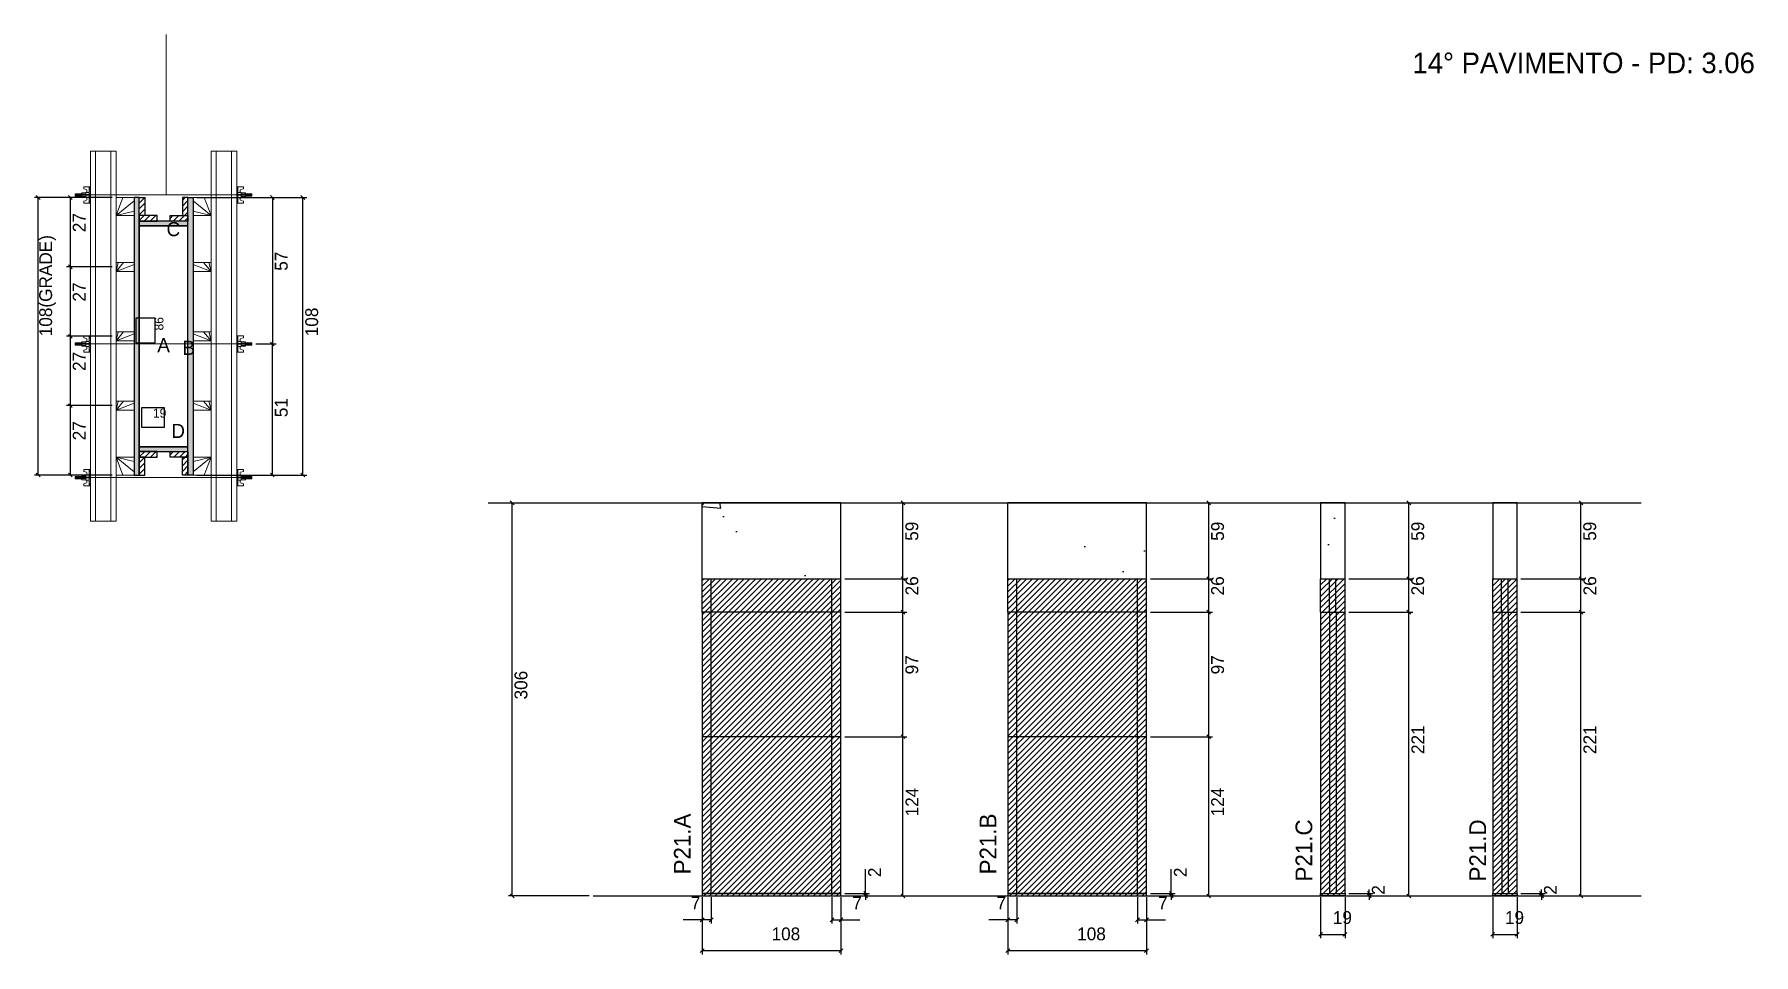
# Model space of a CAD drawing. Header units: metres. Extents: x 5793 to 7132, y 6242 to 6958.
import ezdxf

# ---------------------------------------------------------------- set-up
doc = ezdxf.new("R2010")
doc.units = ezdxf.units.M
for name, color, linetype in [('CHAPA', 7, 'Continuous'), ('COTA', 7, 'Continuous'), ('Hachura', 7, 'Continuous'), ('Madeira', 7, 'Continuous'), ('NIVEL 2° PAV.', 7, 'Continuous'), ('NOMENCLATURA', 7, 'Continuous'), ('Nível', 7, 'Continuous'), ('Painéis', 7, 'Continuous'), ('Perfil Metálico', 7, 'Continuous'), ('SARR_2.2x7', 7, 'Continuous'), ('SARRAFO', 7, 'Continuous'), ('Texto Seção', 7, 'Continuous'), ('TEXTO_GERAL', 7, 'Continuous')]:
    doc.layers.add(name, color=color, linetype=linetype)

msp = doc.modelspace()

# ---------------------------------------------------------------- hatches: boundary and pattern name
at = {"layer": 'COTA'}
h = msp.add_hatch(dxfattribs=at)
h.set_pattern_fill('AR-CONC')
h.paths.add_polyline_path([(6313.3, 6593.6), (6313.3, 6534.6), (6421.3, 6534.6), (6421.3, 6593.6), (6313.3, 6593.6)])
h = msp.add_hatch(dxfattribs=at)
h.set_pattern_fill('AR-CONC')
h.paths.add_polyline_path([(6551.2, 6593.6), (6551.2, 6534.6), (6659.2, 6534.6), (6659.2, 6593.6), (6551.2, 6593.6)])
h = msp.add_hatch(dxfattribs=at)
h.set_pattern_fill('AR-CONC')
h.paths.add_polyline_path([(6813.7, 6534.6), (6813.7, 6593.6), (6794.7, 6593.6), (6794.7, 6534.6), (6813.7, 6534.6), (6813.7, 6534.6)])
h = msp.add_hatch(dxfattribs=at)
h.set_pattern_fill('AR-CONC')
h.paths.add_polyline_path([(6947.7, 6534.6), (6947.7, 6593.6), (6928.7, 6593.6), (6928.7, 6534.6), (6947.7, 6534.6), (6947.7, 6534.6)])
at = {"layer": 'Hachura'}
h = msp.add_hatch(color=7, dxfattribs=at)
h.dxf.hatch_style = 1
h.paths.add_polyline_path([(5875, 6831.3), (5871, 6831.3), (5871, 6615.3), (5875, 6615.3), (5875, 6831.3)])
h = msp.add_hatch(color=7, dxfattribs=at)
h.dxf.hatch_style = 1
h.paths.add_polyline_path([(5875, 6831.3), (5871, 6831.3), (5871, 6615.3), (5875, 6615.3), (5875, 6831.3)])
h = msp.add_hatch(dxfattribs=at)
h.set_pattern_fill('ANSI31')
h.paths.add_polyline_path([(5875, 6817.3), (5879.4, 6817.3), (5879.4, 6831.3), (5875, 6831.3), (5875, 6817.3)])
h = msp.add_hatch(dxfattribs=at)
h.set_pattern_fill('ANSI31')
h.paths.add_polyline_path([(5913, 6817.3), (5908.6, 6817.3), (5908.6, 6831.3), (5913, 6831.3), (5913, 6817.3)])
h = msp.add_hatch(color=7, dxfattribs=at)
h.dxf.hatch_style = 1
h.paths.add_polyline_path([(5913, 6831.3), (5917, 6831.3), (5917, 6615.3), (5913, 6615.3), (5913, 6831.3)])
h = msp.add_hatch(color=7, dxfattribs=at)
h.dxf.hatch_style = 1
h.paths.add_polyline_path([(5913, 6831.3), (5917, 6831.3), (5917, 6615.3), (5913, 6615.3), (5913, 6831.3)])
h = msp.add_hatch(dxfattribs=at)
h.set_pattern_fill('ANSI31')
h.paths.add_polyline_path([(5875, 6812.9), (5875, 6817.3), (5889, 6817.3), (5889, 6812.9), (5875, 6812.9)])
h = msp.add_hatch(color=7, dxfattribs=at)
h.dxf.hatch_style = 1
h.paths.add_polyline_path([(5913, 6809.3), (5913, 6812.9), (5875, 6812.9), (5875, 6809.3), (5913, 6809.3)])
h = msp.add_hatch(color=7, dxfattribs=at)
h.dxf.hatch_style = 1
h.paths.add_polyline_path([(5913, 6809.3), (5913, 6812.9), (5875, 6812.9), (5875, 6809.3), (5913, 6809.3)])
h = msp.add_hatch(dxfattribs=at)
h.set_pattern_fill('ANSI31')
h.paths.add_polyline_path([(5913, 6812.9), (5913, 6817.3), (5899, 6817.3), (5899, 6812.9), (5913, 6812.9)])
h = msp.add_hatch(color=7, dxfattribs=at)
h.dxf.hatch_style = 1
h.paths.add_polyline_path([(5913, 6633.7), (5913, 6637.3), (5875, 6637.3), (5875, 6633.7), (5913, 6633.7)])
h = msp.add_hatch(color=7, dxfattribs=at)
h.dxf.hatch_style = 1
h.paths.add_polyline_path([(5913, 6633.7), (5913, 6637.3), (5875, 6637.3), (5875, 6633.7), (5913, 6633.7)])
h = msp.add_hatch(dxfattribs=at)
h.set_pattern_fill('ANSI31')
h.paths.add_polyline_path([(5875, 6629.3), (5875, 6633.7), (5889, 6633.7), (5889, 6629.3), (5875, 6629.3)])
h = msp.add_hatch(dxfattribs=at)
h.set_pattern_fill('ANSI31')
h.paths.add_polyline_path([(5875, 6629.3), (5879.4, 6629.3), (5879.4, 6615.3), (5875, 6615.3), (5875, 6629.3)])
h = msp.add_hatch(dxfattribs=at)
h.set_pattern_fill('ANSI31')
h.paths.add_polyline_path([(5913, 6629.3), (5913, 6633.7), (5899, 6633.7), (5899, 6629.3), (5913, 6629.3)])
h = msp.add_hatch(dxfattribs=at)
h.set_pattern_fill('ANSI31')
h.paths.add_polyline_path([(5913, 6629.3), (5908.6, 6629.3), (5908.6, 6615.3), (5913, 6615.3), (5913, 6629.3)])
h = msp.add_hatch(dxfattribs=at)
h.set_pattern_fill('ANSI31')
h.paths.add_polyline_path([(6421.3, 6534.6), (6313.3, 6534.6), (6313.3, 6287.6), (6421.3, 6287.6), (6421.3, 6534.6)])
h = msp.add_hatch(dxfattribs=at)
h.set_pattern_fill('ANSI31')
h.paths.add_polyline_path([(6659.2, 6534.6), (6551.2, 6534.6), (6551.2, 6287.6), (6659.2, 6287.6), (6659.2, 6534.6)])
h = msp.add_hatch(dxfattribs=at)
h.set_pattern_fill('ANSI31')
h.paths.add_polyline_path([(6813.7, 6534.6), (6794.7, 6534.6), (6794.7, 6287.6), (6813.7, 6287.6), (6813.7, 6534.6)])
h = msp.add_hatch(dxfattribs=at)
h.set_pattern_fill('ANSI31')
h.paths.add_polyline_path([(6947.7, 6534.6), (6928.7, 6534.6), (6928.7, 6287.6), (6947.7, 6287.6), (6947.7, 6534.6)])

# ---------------------------------------------------------------- linework, layer by layer
at = {"layer": 'CHAPA', "color": 1, "lineweight": 25}
for points in [[(5875, 6831.3), (5871, 6831.3), (5871, 6615.3), (5875, 6615.3)], [(5875, 6831.3), (5871, 6831.3), (5871, 6615.3), (5875, 6615.3)], [(5913, 6831.3), (5917, 6831.3), (5917, 6615.3), (5913, 6615.3)], [(5913, 6831.3), (5917, 6831.3), (5917, 6615.3), (5913, 6615.3)], [(5913, 6809.3), (5913, 6812.9), (5875, 6812.9), (5875, 6809.3)], [(5913, 6809.3), (5913, 6812.9), (5875, 6812.9), (5875, 6809.3)], [(5913, 6633.7), (5913, 6637.3), (5875, 6637.3), (5875, 6633.7)], [(5913, 6633.7), (5913, 6637.3), (5875, 6637.3), (5875, 6633.7)]]:
    msp.add_lwpolyline(points, close=True, dxfattribs=at)
at = {"layer": 'COTA', "color": 241, "lineweight": 25}
for p, q in [((5854, 6831.3), (5793.4, 6831.3)), ((5796.4, 6615.3), (5796.4, 6831.3)), ((5854, 6831.3), (5818.4, 6831.3)), ((5821.4, 6831.3), (5821.4, 6777.3)), ((5920, 6831.3), (6005.4, 6831.3)), ((5954, 6831.3), (5981.7, 6831.3)), ((5978.7, 6831.3), (5978.7, 6717.3)), ((6002.4, 6615.3), (6002.4, 6831.3)), ((5854, 6777.3), (5818.4, 6777.3)), ((5854, 6777.3), (5818.4, 6777.3)), ((5821.4, 6777.3), (5821.4, 6723.3)), ((5854, 6723.3), (5818.4, 6723.3)), ((5854, 6723.3), (5818.4, 6723.3)), ((5821.4, 6723.3), (5821.4, 6669.3)), ((5965.8, 6717.3), (5981.7, 6717.3)), ((5965.8, 6717.3), (5981.7, 6717.3)), ((5978.7, 6615.3), (5978.7, 6717.3)), ((5854, 6669.3), (5818.4, 6669.3)), ((5854, 6669.3), (5818.4, 6669.3)), ((5821.4, 6669.3), (5821.4, 6615.3)), ((5854, 6615.3), (5793.4, 6615.3)), ((5854, 6615.3), (5818.4, 6615.3)), ((5920, 6615.3), (6005.4, 6615.3)), ((5954, 6615.3), (5981.7, 6615.3)), ((6313.3, 6534.6), (6313.3, 6593.6)), ((6421.3, 6593.6), (6313.3, 6593.6)), ((6421.3, 6534.6), (6421.3, 6593.6)), ((6659.2, 6593.6), (6551.2, 6593.6)), ((6551.2, 6534.6), (6551.2, 6593.6)), ((6659.2, 6534.6), (6659.2, 6593.6))]:
    msp.add_line(p, q, dxfattribs=at)
at = {"layer": 'COTA', "color": 0, "lineweight": 25}
for p, q in [((5797.9, 6829.8), (5794.9, 6832.8)), ((5822.9, 6829.8), (5819.9, 6832.8)), ((5980.2, 6829.8), (5977.2, 6832.8)), ((6003.9, 6829.8), (6000.9, 6832.8)), ((5819.9, 6778.8), (5822.9, 6775.8)), ((5822.9, 6775.8), (5819.9, 6778.8)), ((5819.9, 6724.8), (5822.9, 6721.8)), ((5822.9, 6721.8), (5819.9, 6724.8)), ((5980.2, 6715.8), (5977.2, 6718.8)), ((5977.2, 6718.8), (5980.2, 6715.8)), ((5819.9, 6670.8), (5822.9, 6667.8)), ((5822.9, 6667.8), (5819.9, 6670.8)), ((5794.9, 6616.8), (5797.9, 6613.8)), ((5819.9, 6616.8), (5822.9, 6613.8)), ((5977.2, 6616.8), (5980.2, 6613.8)), ((6000.9, 6616.8), (6003.9, 6613.8)), ((6471.1, 6592.1), (6468.1, 6595.1)), ((6709.1, 6592.1), (6706.1, 6595.1)), ((6864.9, 6592.1), (6861.9, 6595.1)), ((6998.9, 6592.1), (6995.9, 6595.1)), ((6468.1, 6536.1), (6471.1, 6533.1)), ((6706.1, 6536.1), (6709.1, 6533.1)), ((6861.9, 6536.1), (6864.9, 6533.1)), ((6995.9, 6536.1), (6998.9, 6533.1)), ((6471.1, 6507.1), (6468.1, 6510.1)), ((6709.1, 6507.1), (6706.1, 6510.1)), ((6864.9, 6507.1), (6861.9, 6510.1)), ((6998.9, 6507.1), (6995.9, 6510.1)), ((6471.1, 6410.1), (6468.1, 6413.1)), ((6468.1, 6413.1), (6471.1, 6410.1)), ((6709.1, 6410.1), (6706.1, 6413.1)), ((6706.1, 6413.1), (6709.1, 6410.1)), ((6439, 6291.1), (6442, 6288.1)), ((6677, 6291.1), (6680, 6288.1)), ((6831.1, 6291.1), (6834.1, 6288.1)), ((6965.1, 6291.1), (6968.1, 6288.1)), ((6442, 6286.1), (6439, 6289.1)), ((6468.1, 6289.1), (6471.1, 6286.1)), ((6680, 6286.1), (6677, 6289.1)), ((6706.1, 6289.1), (6709.1, 6286.1)), ((6834.1, 6286.1), (6831.1, 6289.1)), ((6861.9, 6289.1), (6864.9, 6286.1)), ((6968.1, 6286.1), (6965.1, 6289.1)), ((6995.9, 6289.1), (6998.9, 6286.1)), ((6314.8, 6270.6), (6311.8, 6267.6)), ((6318.8, 6267.6), (6321.8, 6270.6)), ((6415.8, 6270.6), (6412.8, 6267.6)), ((6419.8, 6267.6), (6422.8, 6270.6)), ((6552.7, 6270.6), (6549.7, 6267.6)), ((6556.7, 6267.6), (6559.7, 6270.6)), ((6653.7, 6270.6), (6650.7, 6267.6)), ((6657.7, 6267.6), (6660.7, 6270.6)), ((6796.2, 6259.2), (6793.2, 6256.2)), ((6812.2, 6256.2), (6815.2, 6259.2)), ((6930.2, 6259.2), (6927.2, 6256.2)), ((6946.2, 6256.2), (6949.2, 6259.2)), ((6314.8, 6246.5), (6311.8, 6243.5)), ((6419.8, 6243.5), (6422.8, 6246.5)), ((6552.7, 6246.5), (6549.7, 6243.5)), ((6657.7, 6243.5), (6660.7, 6246.5))]:
    msp.add_line(p, q, dxfattribs=at)
at = {"layer": 'COTA', "color": 180, "lineweight": 25}
for p, q in [((5887.4, 6737.5), (5872.4, 6737.5)), ((5872.4, 6737.5), (5872.4, 6718.2)), ((5887.4, 6718.2), (5887.4, 6737.5)), ((5872.4, 6718.2), (5887.4, 6718.2)), ((5894.7, 6667.5), (5876.7, 6667.5)), ((5876.7, 6667.5), (5876.7, 6652.5)), ((5894.7, 6652.5), (5894.7, 6667.5)), ((5876.7, 6652.5), (5894.7, 6652.5))]:
    msp.add_line(p, q, dxfattribs=at)
at = {"layer": 'COTA', "color": 4, "lineweight": 25}
for p, q in [((6424.3, 6593.6), (6472.6, 6593.6)), ((6469.6, 6534.6), (6469.6, 6593.6)), ((6662.2, 6593.6), (6710.6, 6593.6)), ((6707.6, 6534.6), (6707.6, 6593.6)), ((6816.7, 6593.6), (6866.4, 6593.6)), ((6863.4, 6534.6), (6863.4, 6593.6)), ((6950.7, 6593.6), (7000.4, 6593.6)), ((6997.4, 6534.6), (6997.4, 6593.6)), ((6424.3, 6534.6), (6472.6, 6534.6)), ((6662.2, 6534.6), (6710.6, 6534.6)), ((6816.7, 6534.6), (6866.4, 6534.6)), ((6950.7, 6534.6), (7000.4, 6534.6)), ((6424.3, 6508.6), (6472.6, 6508.6)), ((6469.6, 6411.6), (6469.6, 6508.6)), ((6662.2, 6508.6), (6710.6, 6508.6)), ((6707.6, 6411.6), (6707.6, 6508.6)), ((6816.7, 6508.6), (6866.4, 6508.6)), ((6863.4, 6287.6), (6863.4, 6508.6)), ((6950.7, 6508.6), (7000.4, 6508.6)), ((6997.4, 6287.6), (6997.4, 6508.6)), ((6424.3, 6411.6), (6472.6, 6411.6)), ((6462.1, 6411.6), (6472.6, 6411.6)), ((6469.6, 6287.6), (6469.6, 6411.6)), ((6662.2, 6411.6), (6710.6, 6411.6)), ((6700.1, 6411.6), (6710.6, 6411.6)), ((6707.6, 6287.6), (6707.6, 6411.6)), ((6440.5, 6289.6), (6440.5, 6308.4)), ((6678.5, 6289.6), (6678.5, 6308.4)), ((6832.6, 6289.6), (6832.6, 6292.6)), ((6966.6, 6289.6), (6966.6, 6292.6)), ((6313.3, 6286.6), (6313.3, 6242)), ((6313.3, 6284.6), (6313.3, 6266.1)), ((6320.3, 6286.6), (6320.3, 6266.1)), ((6414.3, 6286.6), (6414.3, 6266.1)), ((6421.3, 6286.6), (6421.3, 6242)), ((6421.3, 6284.6), (6421.3, 6266.1)), ((6424.3, 6289.6), (6443.5, 6289.6)), ((6424.3, 6287.6), (6443.5, 6287.6)), ((6424.3, 6287.6), (6472.6, 6287.6)), ((6440.5, 6287.6), (6440.5, 6289.6)), ((6440.5, 6287.6), (6440.5, 6284.6)), ((6551.2, 6286.6), (6551.2, 6242)), ((6551.2, 6284.6), (6551.2, 6266.1)), ((6558.2, 6286.6), (6558.2, 6266.1)), ((6652.2, 6286.6), (6652.2, 6266.1)), ((6659.2, 6286.6), (6659.2, 6242)), ((6659.2, 6284.6), (6659.2, 6266.1)), ((6662.2, 6289.6), (6681.5, 6289.6)), ((6662.2, 6287.6), (6681.5, 6287.6)), ((6662.2, 6287.6), (6710.6, 6287.6)), ((6678.5, 6287.6), (6678.5, 6289.6)), ((6678.5, 6287.6), (6678.5, 6284.6)), ((6794.7, 6286.6), (6794.7, 6254.7)), ((6813.7, 6286.6), (6813.7, 6254.7)), ((6816.7, 6289.6), (6835.6, 6289.6)), ((6816.7, 6287.6), (6835.6, 6287.6)), ((6816.7, 6287.6), (6866.4, 6287.6)), ((6832.6, 6287.6), (6832.6, 6289.6)), ((6832.6, 6287.6), (6832.6, 6284.6)), ((6928.7, 6286.6), (6928.7, 6254.7)), ((6947.7, 6286.6), (6947.7, 6254.7)), ((6950.7, 6289.6), (6969.6, 6289.6)), ((6950.7, 6287.6), (6969.6, 6287.6)), ((6950.7, 6287.6), (7000.4, 6287.6)), ((6966.6, 6287.6), (6966.6, 6289.6)), ((6966.6, 6287.6), (6966.6, 6284.6)), ((6313.3, 6269.1), (6298.6, 6269.1)), ((6320.3, 6269.1), (6313.3, 6269.1)), ((6414.3, 6269.1), (6421.3, 6269.1)), ((6421.3, 6269.1), (6436, 6269.1)), ((6551.2, 6269.1), (6536.5, 6269.1)), ((6558.2, 6269.1), (6551.2, 6269.1)), ((6652.2, 6269.1), (6659.2, 6269.1)), ((6659.2, 6269.1), (6674, 6269.1)), ((6794.7, 6257.7), (6813.7, 6257.7)), ((6928.7, 6257.7), (6947.7, 6257.7)), ((6421.3, 6245), (6313.3, 6245)), ((6659.2, 6245), (6551.2, 6245))]:
    msp.add_line(p, q, dxfattribs=at)
at = {"layer": 'COTA', "color": 241, "lineweight": 25}
for points in [[(6813.7, 6534.6), (6813.7, 6593.6), (6794.7, 6593.6), (6794.7, 6534.6)], [(6947.7, 6534.6), (6947.7, 6593.6), (6928.7, 6593.6), (6928.7, 6534.6)]]:
    msp.add_lwpolyline(points, dxfattribs=at)
at = {"layer": 'Hachura', "color": 0, "lineweight": 9}
for p, q in [((5831.8, 6839.7), (5831.8, 6838.1)), ((5837, 6839.7), (5831.9, 6839.7)), ((5836.1, 6839.7), (5836.1, 6826.8)), ((5836.1, 6839.7), (5836.1, 6834.6)), ((5836.1, 6839.6), (5837, 6839.6)), ((5836.1, 6839.4), (5837, 6839.4)), ((5836.1, 6839.1), (5837, 6839.1)), ((5837, 6826.8), (5837, 6839.7)), ((5951, 6826.8), (5951, 6839.7)), ((5951, 6839.7), (5956.1, 6839.7)), ((5951.9, 6839.6), (5951, 6839.6)), ((5951.9, 6839.4), (5951, 6839.4)), ((5951.9, 6839.1), (5951, 6839.1)), ((5951.9, 6839.7), (5951.9, 6826.8)), ((5951.9, 6839.7), (5951.9, 6834.6)), ((5956.1, 6839.7), (5956.1, 6838.1)), ((5825.5, 6834.3), (5825.2, 6834)), ((5825.2, 6834), (5825.2, 6832.7)), ((5825.5, 6832.4), (5825.2, 6832.7)), ((5825.8, 6834.3), (5825.5, 6834.3)), ((5825.5, 6832.4), (5825.5, 6834.3)), ((5826.2, 6832.4), (5825.5, 6833.7)), ((5826.1, 6832.3), (5825.5, 6833.4)), ((5825.5, 6832.9), (5825.8, 6832.2)), ((5825.5, 6832.6), (5825.6, 6832.4)), ((5825.8, 6834.3), (5826.8, 6832.4)), ((5825.8, 6834.3), (5826.8, 6832.4)), ((5825.9, 6834.4), (5827, 6832.2)), ((5827.2, 6832.3), (5826.2, 6834.4)), ((5826.2, 6832.4), (5826.8, 6832.4)), ((5827, 6834.3), (5826.3, 6834.3)), ((5827.3, 6832.4), (5826.3, 6834.3)), ((5827, 6834.3), (5828, 6832.4)), ((5827.1, 6834.4), (5828.2, 6832.2)), ((5828.4, 6832.3), (5827.3, 6834.4)), ((5828, 6832.4), (5827.3, 6832.4)), ((5828.2, 6834.3), (5827.5, 6834.3)), ((5828.5, 6832.4), (5827.5, 6834.3)), ((5827.7, 6834.3), (5827.5, 6834.3)), ((5828.2, 6834.4), (5829.3, 6832.2)), ((5828.2, 6834.3), (5829.1, 6832.4)), ((5829.6, 6832.3), (5828.5, 6834.4)), ((5828.7, 6832.4), (5828.5, 6832.4)), ((5829.3, 6834.3), (5828.7, 6834.3)), ((5829.6, 6832.4), (5828.7, 6834.3)), ((5828.7, 6832.4), (5829.1, 6832.4)), ((5829.3, 6834.3), (5830.3, 6832.4)), ((5830.3, 6833.2), (5829.6, 6834.4)), ((5829.6, 6832.4), (5830.3, 6832.4)), ((5830.3, 6833.4), (5829.8, 6834.3)), ((5830.3, 6834.3), (5829.8, 6834.3)), ((5830.3, 6831.6), (5830.3, 6835)), ((5830.3, 6831.6), (5830.3, 6835)), ((5830.3, 6835), (5833.5, 6835)), ((5830.3, 6833.9), (5833.5, 6833.9)), ((5830.3, 6832.4), (5833.5, 6832.4)), ((5833.5, 6831.6), (5830.3, 6831.6)), ((5831.8, 6838.1), (5834, 6837.5)), ((5831.8, 6828.5), (5834, 6829.1)), ((5831.8, 6826.8), (5831.8, 6828.5)), ((5836.1, 6826.8), (5831.8, 6826.8)), ((5833.5, 6835.2), (5833.5, 6831.4)), ((5836.1, 6835.2), (5833.5, 6835.2)), ((5833.5, 6831.4), (5833.5, 6831.6)), ((5833.5, 6831.4), (5833.5, 6831.6)), ((5833.5, 6831.4), (5836.1, 6831.4)), ((5836.1, 6833.6), (5834.1, 6833.6)), ((5834.1, 6833.1), (5836.1, 6833.1)), ((5834.3, 6837.2), (5834.3, 6835.2)), ((5834.3, 6829.4), (5834.3, 6831.4)), ((5836.1, 6838.6), (5837, 6838.6)), ((5836.1, 6837.7), (5837, 6837.7)), ((5836.1, 6836.3), (5837, 6836.3)), ((5836.1, 6833.3), (5836.1, 6835.2)), ((5836.1, 6834.6), (5836.1, 6833.9)), ((5836.1, 6833.3), (5837, 6833.3)), ((5836.1, 6830.3), (5837, 6830.3)), ((5836.1, 6828.8), (5837, 6828.8)), ((5836.1, 6828), (5837, 6828)), ((5836.1, 6827.5), (5837, 6827.5)), ((5836.1, 6827.2), (5837, 6827.2)), ((5836.1, 6827), (5837, 6827)), ((5836.1, 6826.8), (5837, 6826.8)), ((5836.4, 6834.2), (5836.2, 6834.2)), ((5836.2, 6832.3), (5836.6, 6832.3)), ((5836.8, 6834.2), (5836.4, 6834.2)), ((5837, 6827.8), (5837, 6835.6)), ((5951.9, 6838.6), (5951, 6838.6)), ((5951.9, 6837.7), (5951, 6837.7)), ((5951.9, 6836.3), (5951, 6836.3)), ((5951, 6827.8), (5951, 6835.6)), ((5951.9, 6833.3), (5951, 6833.3)), ((5951.9, 6830.3), (5951, 6830.3)), ((5951.9, 6828.8), (5951, 6828.8)), ((5951.9, 6828), (5951, 6828)), ((5951.9, 6827.5), (5951, 6827.5)), ((5951.9, 6827.2), (5951, 6827.2)), ((5951.9, 6827), (5951, 6827)), ((5951.9, 6826.8), (5951, 6826.8)), ((5951.1, 6834.2), (5951.6, 6834.2)), ((5951.8, 6832.3), (5951.3, 6832.3)), ((5951.6, 6834.2), (5951.8, 6834.2)), ((5951.9, 6833.3), (5951.9, 6835.2)), ((5951.9, 6835.2), (5954.5, 6835.2)), ((5951.9, 6834.6), (5951.9, 6833.9)), ((5951.9, 6833.6), (5953.9, 6833.6)), ((5953.9, 6833.1), (5951.9, 6833.1)), ((5954.5, 6831.4), (5951.9, 6831.4)), ((5951.9, 6826.8), (5956.1, 6826.8)), ((5953.7, 6837.2), (5953.7, 6835.2)), ((5953.7, 6829.4), (5953.7, 6831.4)), ((5956.1, 6838.1), (5953.9, 6837.5)), ((5956.1, 6828.5), (5953.9, 6829.1)), ((5954.5, 6835.2), (5954.5, 6831.4)), ((5957.7, 6835), (5954.5, 6835)), ((5957.7, 6833.9), (5954.5, 6833.9)), ((5957.7, 6832.4), (5954.5, 6832.4)), ((5954.5, 6831.6), (5957.7, 6831.6)), ((5954.5, 6831.4), (5954.5, 6831.6)), ((5954.5, 6831.4), (5954.5, 6831.6)), ((5956.1, 6826.8), (5956.1, 6828.5)), ((5957.6, 6831.6), (5957.6, 6835)), ((5957.7, 6831.6), (5957.7, 6835)), ((5957.7, 6833.2), (5958.3, 6834.4)), ((5958.7, 6834.3), (5957.7, 6832.4)), ((5957.7, 6833.4), (5958.1, 6834.3)), ((5957.7, 6834.3), (5958.1, 6834.3)), ((5958.3, 6832.4), (5957.7, 6832.4)), ((5958.3, 6832.4), (5959.3, 6834.3)), ((5958.4, 6832.3), (5959.5, 6834.4)), ((5959.7, 6834.4), (5958.6, 6832.2)), ((5958.7, 6834.3), (5959.3, 6834.3)), ((5959.8, 6834.3), (5958.9, 6832.4)), ((5959.3, 6832.4), (5958.9, 6832.4)), ((5959.3, 6832.4), (5959.5, 6832.4)), ((5959.5, 6832.4), (5960.5, 6834.3)), ((5959.6, 6832.3), (5960.6, 6834.4)), ((5960.9, 6834.4), (5959.8, 6832.2)), ((5959.8, 6834.3), (5960.5, 6834.3)), ((5961, 6834.3), (5960, 6832.4)), ((5960, 6832.4), (5960.7, 6832.4)), ((5960.3, 6834.3), (5960.5, 6834.3)), ((5960.7, 6832.3), (5961.8, 6834.4)), ((5960.7, 6832.4), (5961.6, 6834.3)), ((5962.1, 6834.4), (5961, 6832.2)), ((5961, 6834.3), (5961.6, 6834.3)), ((5962.1, 6834.3), (5961.2, 6832.4)), ((5962.1, 6834.3), (5961.2, 6832.4)), ((5961.8, 6832.4), (5961.2, 6832.4)), ((5961.8, 6832.4), (5962.5, 6833.7)), ((5961.9, 6832.3), (5962.5, 6833.4)), ((5962.1, 6834.3), (5962.5, 6834.3)), ((5962.5, 6832.9), (5962.1, 6832.2)), ((5962.5, 6832.6), (5962.3, 6832.4)), ((5962.5, 6834.3), (5962.8, 6834)), ((5962.5, 6832.4), (5962.5, 6834.3)), ((5962.5, 6832.4), (5962.8, 6832.7)), ((5962.8, 6834), (5962.8, 6832.7)), ((5830.3, 6715.6), (5830.3, 6719)), ((5830.3, 6715.6), (5830.3, 6719)), ((5830.3, 6719), (5833.5, 6719)), ((5831.8, 6723.7), (5831.8, 6722.1)), ((5831.8, 6722.1), (5834, 6721.5)), ((5837, 6723.7), (5831.9, 6723.7)), ((5833.5, 6719.2), (5833.5, 6715.4)), ((5836.1, 6719.2), (5833.5, 6719.2)), ((5834.3, 6721.2), (5834.3, 6719.2)), ((5836.1, 6723.7), (5836.1, 6710.8)), ((5836.1, 6723.7), (5836.1, 6718.6)), ((5836.1, 6723.6), (5837, 6723.6)), ((5836.1, 6723.4), (5837, 6723.4)), ((5836.1, 6723.1), (5837, 6723.1)), ((5836.1, 6722.6), (5837, 6722.6)), ((5836.1, 6721.7), (5837, 6721.7)), ((5836.1, 6720.3), (5837, 6720.3)), ((5836.1, 6717.3), (5836.1, 6719.2)), ((5837, 6710.8), (5837, 6723.7)), ((5837, 6711.8), (5837, 6719.6)), ((5951, 6710.8), (5951, 6723.7)), ((5951, 6723.7), (5956.1, 6723.7)), ((5951.9, 6723.6), (5951, 6723.6)), ((5951.9, 6723.4), (5951, 6723.4)), ((5951.9, 6723.1), (5951, 6723.1)), ((5951.9, 6722.6), (5951, 6722.6)), ((5951.9, 6721.7), (5951, 6721.7)), ((5951.9, 6720.3), (5951, 6720.3)), ((5951, 6711.8), (5951, 6719.6)), ((5951.9, 6723.7), (5951.9, 6710.8)), ((5951.9, 6723.7), (5951.9, 6718.6)), ((5951.9, 6717.3), (5951.9, 6719.2)), ((5951.9, 6719.2), (5954.5, 6719.2)), ((5953.7, 6721.2), (5953.7, 6719.2)), ((5956.1, 6722.1), (5953.9, 6721.5)), ((5954.5, 6719.2), (5954.5, 6715.4)), ((5957.7, 6719), (5954.5, 6719)), ((5956.1, 6723.7), (5956.1, 6722.1)), ((5957.6, 6715.6), (5957.6, 6719)), ((5957.7, 6715.6), (5957.7, 6719)), ((5825.5, 6718.3), (5825.2, 6718)), ((5825.2, 6718), (5825.2, 6716.7)), ((5825.5, 6716.4), (5825.2, 6716.7)), ((5825.8, 6718.3), (5825.5, 6718.3)), ((5825.5, 6716.4), (5825.5, 6718.3)), ((5826.2, 6716.4), (5825.5, 6717.7)), ((5826.1, 6716.3), (5825.5, 6717.4)), ((5825.5, 6716.9), (5825.8, 6716.2)), ((5825.5, 6716.6), (5825.6, 6716.4)), ((5825.8, 6718.3), (5826.8, 6716.4)), ((5825.8, 6718.3), (5826.8, 6716.4)), ((5825.9, 6718.4), (5827, 6716.2)), ((5827.2, 6716.3), (5826.2, 6718.4)), ((5826.2, 6716.4), (5826.8, 6716.4)), ((5827, 6718.3), (5826.3, 6718.3)), ((5827.3, 6716.4), (5826.3, 6718.3)), ((5827, 6718.3), (5828, 6716.4)), ((5827.1, 6718.4), (5828.2, 6716.2)), ((5828.4, 6716.3), (5827.3, 6718.4)), ((5828, 6716.4), (5827.3, 6716.4)), ((5828.2, 6718.3), (5827.5, 6718.3)), ((5828.5, 6716.4), (5827.5, 6718.3)), ((5827.7, 6718.3), (5827.5, 6718.3)), ((5828.2, 6718.4), (5829.3, 6716.2)), ((5828.2, 6718.3), (5829.1, 6716.4)), ((5829.6, 6716.3), (5828.5, 6718.4)), ((5828.7, 6716.4), (5828.5, 6716.4)), ((5829.3, 6718.3), (5828.7, 6718.3)), ((5829.6, 6716.4), (5828.7, 6718.3)), ((5828.7, 6716.4), (5829.1, 6716.4)), ((5829.3, 6718.3), (5830.3, 6716.4)), ((5830.3, 6717.2), (5829.6, 6718.4)), ((5829.6, 6716.4), (5830.3, 6716.4)), ((5830.3, 6717.4), (5829.8, 6718.3)), ((5830.3, 6718.3), (5829.8, 6718.3)), ((5830.3, 6717.9), (5833.5, 6717.9)), ((5830.3, 6716.4), (5833.5, 6716.4)), ((5833.5, 6715.6), (5830.3, 6715.6)), ((5831.8, 6712.5), (5834, 6713.1)), ((5831.8, 6710.8), (5831.8, 6712.5)), ((5836.1, 6710.8), (5831.8, 6710.8)), ((5833.5, 6715.4), (5833.5, 6715.6)), ((5833.5, 6715.4), (5833.5, 6715.6)), ((5833.5, 6715.4), (5836.1, 6715.4)), ((5836.1, 6717.6), (5834.1, 6717.6)), ((5834.1, 6717.1), (5836.1, 6717.1)), ((5834.3, 6713.4), (5834.3, 6715.4)), ((5836.1, 6718.6), (5836.1, 6717.9)), ((5836.1, 6717.3), (5837, 6717.3)), ((5836.1, 6714.3), (5837, 6714.3)), ((5836.1, 6712.8), (5837, 6712.8)), ((5836.1, 6712), (5837, 6712)), ((5836.1, 6711.5), (5837, 6711.5)), ((5836.1, 6711.2), (5837, 6711.2)), ((5836.1, 6711), (5837, 6711)), ((5836.1, 6710.8), (5837, 6710.8)), ((5836.4, 6718.2), (5836.2, 6718.2)), ((5836.2, 6716.3), (5836.6, 6716.3)), ((5836.8, 6718.2), (5836.4, 6718.2)), ((5951.9, 6717.3), (5951, 6717.3)), ((5951.9, 6714.3), (5951, 6714.3)), ((5951.9, 6712.8), (5951, 6712.8)), ((5951.9, 6712), (5951, 6712)), ((5951.9, 6711.5), (5951, 6711.5)), ((5951.9, 6711.2), (5951, 6711.2)), ((5951.9, 6711), (5951, 6711)), ((5951.9, 6710.8), (5951, 6710.8)), ((5951.1, 6718.2), (5951.6, 6718.2)), ((5951.8, 6716.3), (5951.3, 6716.3)), ((5951.6, 6718.2), (5951.8, 6718.2)), ((5951.9, 6718.6), (5951.9, 6717.9)), ((5951.9, 6717.6), (5953.9, 6717.6)), ((5953.9, 6717.1), (5951.9, 6717.1)), ((5954.5, 6715.4), (5951.9, 6715.4)), ((5951.9, 6710.8), (5956.1, 6710.8)), ((5953.7, 6713.4), (5953.7, 6715.4)), ((5956.1, 6712.5), (5953.9, 6713.1)), ((5957.7, 6717.9), (5954.5, 6717.9)), ((5957.7, 6716.4), (5954.5, 6716.4)), ((5954.5, 6715.6), (5957.7, 6715.6)), ((5954.5, 6715.4), (5954.5, 6715.6)), ((5954.5, 6715.4), (5954.5, 6715.6)), ((5956.1, 6710.8), (5956.1, 6712.5)), ((5957.7, 6717.2), (5958.3, 6718.4)), ((5958.7, 6718.3), (5957.7, 6716.4)), ((5957.7, 6717.4), (5958.1, 6718.3)), ((5957.7, 6718.3), (5958.1, 6718.3)), ((5958.3, 6716.4), (5957.7, 6716.4)), ((5958.3, 6716.4), (5959.3, 6718.3)), ((5958.4, 6716.3), (5959.5, 6718.4)), ((5959.7, 6718.4), (5958.6, 6716.2)), ((5958.7, 6718.3), (5959.3, 6718.3)), ((5959.8, 6718.3), (5958.9, 6716.4)), ((5959.3, 6716.4), (5958.9, 6716.4)), ((5959.3, 6716.4), (5959.5, 6716.4)), ((5959.5, 6716.4), (5960.5, 6718.3)), ((5959.6, 6716.3), (5960.6, 6718.4)), ((5960.9, 6718.4), (5959.8, 6716.2)), ((5959.8, 6718.3), (5960.5, 6718.3)), ((5961, 6718.3), (5960, 6716.4)), ((5960, 6716.4), (5960.7, 6716.4)), ((5960.3, 6718.3), (5960.5, 6718.3)), ((5960.7, 6716.3), (5961.8, 6718.4)), ((5960.7, 6716.4), (5961.6, 6718.3)), ((5962.1, 6718.4), (5961, 6716.2)), ((5961, 6718.3), (5961.6, 6718.3)), ((5962.1, 6718.3), (5961.2, 6716.4)), ((5962.1, 6718.3), (5961.2, 6716.4)), ((5961.8, 6716.4), (5961.2, 6716.4)), ((5961.8, 6716.4), (5962.5, 6717.7)), ((5961.9, 6716.3), (5962.5, 6717.4)), ((5962.1, 6718.3), (5962.5, 6718.3)), ((5962.5, 6716.9), (5962.1, 6716.2)), ((5962.5, 6716.6), (5962.3, 6716.4)), ((5962.5, 6718.3), (5962.8, 6718)), ((5962.5, 6716.4), (5962.5, 6718.3)), ((5962.5, 6716.4), (5962.8, 6716.7)), ((5962.8, 6718), (5962.8, 6716.7)), ((5825.5, 6614.2), (5825.2, 6613.9)), ((5825.2, 6612.6), (5825.2, 6613.9)), ((5825.5, 6612.3), (5825.2, 6612.6)), ((5825.5, 6613.7), (5825.8, 6614.3)), ((5826.1, 6614.3), (5825.5, 6613.2)), ((5825.5, 6613.9), (5825.6, 6614.2)), ((5826.2, 6614.2), (5825.5, 6612.9)), ((5825.5, 6614.2), (5825.5, 6612.3)), ((5825.8, 6612.3), (5825.5, 6612.3)), ((5825.8, 6612.3), (5826.8, 6614.2)), ((5825.8, 6612.3), (5826.8, 6614.2)), ((5825.9, 6612.2), (5827, 6614.3)), ((5827.2, 6614.3), (5826.2, 6612.1)), ((5826.2, 6614.2), (5826.8, 6614.2)), ((5827.3, 6614.2), (5826.3, 6612.3)), ((5827, 6612.3), (5826.3, 6612.3)), ((5827, 6612.3), (5828, 6614.2)), ((5827.1, 6612.2), (5828.2, 6614.3)), ((5828.4, 6614.3), (5827.3, 6612.1)), ((5828, 6614.2), (5827.3, 6614.2)), ((5828.5, 6614.2), (5827.5, 6612.3)), ((5828.2, 6612.3), (5827.5, 6612.3)), ((5827.7, 6612.3), (5827.5, 6612.3)), ((5828.2, 6612.2), (5829.3, 6614.3)), ((5828.2, 6612.3), (5829.1, 6614.2)), ((5829.6, 6614.3), (5828.5, 6612.1)), ((5828.7, 6614.2), (5828.5, 6614.2)), ((5828.7, 6614.2), (5829.1, 6614.2)), ((5829.6, 6614.2), (5828.7, 6612.3)), ((5829.3, 6612.3), (5828.7, 6612.3)), ((5829.3, 6612.3), (5830.3, 6614.2)), ((5829.6, 6614.2), (5830.3, 6614.2)), ((5830.3, 6613.4), (5829.6, 6612.1)), ((5830.3, 6613.2), (5829.8, 6612.3)), ((5830.3, 6612.3), (5829.8, 6612.3)), ((5830.3, 6615), (5830.3, 6611.6)), ((5830.3, 6615), (5830.3, 6611.6)), ((5833.5, 6615), (5830.3, 6615)), ((5830.3, 6614.2), (5833.5, 6614.2)), ((5830.3, 6612.6), (5833.5, 6612.6)), ((5830.3, 6611.6), (5833.5, 6611.6)), ((5836.1, 6619.7), (5831.8, 6619.7)), ((5831.8, 6619.7), (5831.8, 6618.1)), ((5831.8, 6618.1), (5834, 6617.5)), ((5833.5, 6611.4), (5833.5, 6615.2)), ((5833.5, 6615.2), (5836.1, 6615.2)), ((5833.5, 6615.2), (5833.5, 6615)), ((5833.5, 6615.2), (5833.5, 6615)), ((5834.1, 6613.5), (5836.1, 6613.5)), ((5836.1, 6613), (5834.1, 6613)), ((5834.3, 6617.2), (5834.3, 6615.2)), ((5836.1, 6606.8), (5836.1, 6619.7)), ((5836.1, 6619.7), (5837, 6619.7)), ((5836.1, 6619.6), (5837, 6619.6)), ((5836.1, 6619.4), (5837, 6619.4)), ((5836.1, 6619.1), (5837, 6619.1)), ((5836.1, 6618.6), (5837, 6618.6)), ((5836.1, 6617.7), (5837, 6617.7)), ((5836.1, 6616.3), (5837, 6616.3)), ((5836.1, 6613.3), (5836.1, 6611.4)), ((5836.1, 6613.3), (5837, 6613.3)), ((5836.1, 6612), (5836.1, 6612.6)), ((5836.1, 6606.8), (5836.1, 6612)), ((5836.2, 6614.3), (5836.6, 6614.3)), ((5836.4, 6612.3), (5836.2, 6612.3)), ((5836.8, 6612.3), (5836.4, 6612.3)), ((5837, 6619.7), (5837, 6606.8)), ((5837, 6618.8), (5837, 6611)), ((5951, 6619.7), (5951, 6606.8)), ((5951.9, 6619.7), (5951, 6619.7)), ((5951.9, 6619.6), (5951, 6619.6)), ((5951.9, 6619.4), (5951, 6619.4)), ((5951.9, 6619.1), (5951, 6619.1)), ((5951, 6618.8), (5951, 6611)), ((5951.9, 6618.6), (5951, 6618.6)), ((5951.9, 6617.7), (5951, 6617.7)), ((5951.9, 6616.3), (5951, 6616.3)), ((5951.9, 6613.3), (5951, 6613.3)), ((5951.1, 6612.3), (5951.6, 6612.3)), ((5951.8, 6614.3), (5951.3, 6614.3)), ((5951.6, 6612.3), (5951.8, 6612.3)), ((5951.9, 6606.8), (5951.9, 6619.7)), ((5951.9, 6619.7), (5956.1, 6619.7)), ((5954.5, 6615.2), (5951.9, 6615.2)), ((5953.9, 6613.5), (5951.9, 6613.5)), ((5951.9, 6613.3), (5951.9, 6611.4)), ((5951.9, 6613), (5953.9, 6613)), ((5951.9, 6612), (5951.9, 6612.6)), ((5951.9, 6606.8), (5951.9, 6612)), ((5953.7, 6617.2), (5953.7, 6615.2)), ((5956.1, 6618.1), (5953.9, 6617.5)), ((5954.5, 6611.4), (5954.5, 6615.2)), ((5954.5, 6615.2), (5954.5, 6615)), ((5954.5, 6615.2), (5954.5, 6615)), ((5954.5, 6615), (5957.7, 6615)), ((5957.7, 6614.2), (5954.5, 6614.2)), ((5957.7, 6612.6), (5954.5, 6612.6)), ((5957.7, 6611.6), (5954.5, 6611.6)), ((5956.1, 6619.7), (5956.1, 6618.1)), ((5957.6, 6615), (5957.6, 6611.6)), ((5957.7, 6615), (5957.7, 6611.6)), ((5958.3, 6614.2), (5957.7, 6614.2)), ((5958.7, 6612.3), (5957.7, 6614.2)), ((5957.7, 6613.4), (5958.3, 6612.1)), ((5957.7, 6613.2), (5958.1, 6612.3)), ((5957.7, 6612.3), (5958.1, 6612.3)), ((5958.3, 6614.2), (5959.3, 6612.3)), ((5958.4, 6614.3), (5959.5, 6612.1)), ((5959.7, 6612.2), (5958.6, 6614.3)), ((5958.7, 6612.3), (5959.3, 6612.3)), ((5959.3, 6614.2), (5958.9, 6614.2)), ((5959.8, 6612.3), (5958.9, 6614.2)), ((5959.3, 6614.2), (5959.5, 6614.2)), ((5959.5, 6614.2), (5960.5, 6612.3)), ((5959.6, 6614.3), (5960.6, 6612.1)), ((5960.9, 6612.2), (5959.8, 6614.3)), ((5959.8, 6612.3), (5960.5, 6612.3)), ((5960, 6614.2), (5960.7, 6614.2)), ((5961, 6612.3), (5960, 6614.2)), ((5960.3, 6612.3), (5960.5, 6612.3)), ((5960.7, 6614.3), (5961.8, 6612.1)), ((5960.7, 6614.2), (5961.6, 6612.3)), ((5962.1, 6612.2), (5961, 6614.3)), ((5961, 6612.3), (5961.6, 6612.3)), ((5962.1, 6612.3), (5961.2, 6614.2)), ((5961.8, 6614.2), (5961.2, 6614.2)), ((5962.1, 6612.3), (5961.2, 6614.2)), ((5961.8, 6614.2), (5962.5, 6612.9)), ((5961.9, 6614.3), (5962.5, 6613.2)), ((5962.5, 6613.7), (5962.1, 6614.3)), ((5962.1, 6612.3), (5962.5, 6612.3)), ((5962.5, 6613.9), (5962.3, 6614.2)), ((5962.5, 6614.2), (5962.8, 6613.9)), ((5962.5, 6614.2), (5962.5, 6612.3)), ((5962.5, 6612.3), (5962.8, 6612.6)), ((5962.8, 6612.6), (5962.8, 6613.9)), ((5831.8, 6608.5), (5834, 6609.1)), ((5831.8, 6606.8), (5831.8, 6608.5)), ((5837, 6606.8), (5831.9, 6606.8)), ((5836.1, 6611.4), (5833.5, 6611.4)), ((5834.3, 6609.4), (5834.3, 6611.4)), ((5836.1, 6610.2), (5837, 6610.2)), ((5836.1, 6608.8), (5837, 6608.8)), ((5836.1, 6608), (5837, 6608)), ((5836.1, 6607.5), (5837, 6607.5)), ((5836.1, 6607.2), (5837, 6607.2)), ((5836.1, 6607), (5837, 6607)), ((5951.9, 6610.2), (5951, 6610.2)), ((5951.9, 6608.8), (5951, 6608.8)), ((5951.9, 6608), (5951, 6608)), ((5951.9, 6607.5), (5951, 6607.5)), ((5951.9, 6607.2), (5951, 6607.2)), ((5951.9, 6607), (5951, 6607)), ((5951, 6606.8), (5956.1, 6606.8)), ((5951.9, 6611.4), (5954.5, 6611.4)), ((5953.7, 6609.4), (5953.7, 6611.4)), ((5956.1, 6608.5), (5953.9, 6609.1)), ((5956.1, 6606.8), (5956.1, 6608.5))]:
    msp.add_line(p, q, dxfattribs=at)
at = {"layer": 'Hachura', "color": 251, "lineweight": 9}
for p, q in [((5961.8, 6833.3), (5830, 6833.3)), ((5961.8, 6717.3), (5830, 6717.3)), ((5961.8, 6613.3), (5830, 6613.3))]:
    msp.add_line(p, q, dxfattribs=at)
at = {"layer": 'Madeira', "color": 126, "lineweight": 18}
for p, q in [((5857, 6817.3), (5862.4, 6831.3)), ((5857, 6817.3), (5871, 6828.8)), ((5931, 6817.3), (5917, 6828.8)), ((5931, 6817.3), (5925.6, 6831.3)), ((5857, 6817.3), (5871, 6820.8)), ((5931, 6817.3), (5917, 6820.8)), ((5857, 6773.8), (5862.7, 6780.8)), ((5857, 6773.8), (5858.7, 6780.8)), ((5857, 6773.8), (5871, 6779.2)), ((5931, 6773.8), (5917, 6779.2)), ((5931, 6773.8), (5925.2, 6780.8)), ((5931, 6773.8), (5929.3, 6780.8)), ((5857, 6719.8), (5862.7, 6726.8)), ((5857, 6719.8), (5858.7, 6726.8)), ((5857, 6719.8), (5871, 6725.2)), ((5931, 6719.8), (5917, 6725.2)), ((5931, 6719.8), (5925.2, 6726.8)), ((5931, 6719.8), (5929.3, 6726.8)), ((5857, 6665.8), (5862.7, 6672.8)), ((5857, 6665.8), (5858.7, 6672.8)), ((5857, 6665.8), (5871, 6671.2)), ((5931, 6665.8), (5917, 6671.2)), ((5931, 6665.8), (5925.2, 6672.8)), ((5931, 6665.8), (5929.3, 6672.8)), ((5857, 6629.3), (5871, 6617.8)), ((5857, 6629.3), (5871, 6625.8)), ((5857, 6629.3), (5862.4, 6615.3)), ((5931, 6629.3), (5917, 6617.8)), ((5931, 6629.3), (5917, 6625.8)), ((5931, 6629.3), (5925.6, 6615.3))]:
    msp.add_line(p, q, dxfattribs=at)
for points in [[(5857, 6615.3), (5871, 6615.3), (5871, 6831.3), (5857, 6831.3)], [(5857, 6817.3), (5871, 6817.3), (5871, 6831.3), (5857, 6831.3)], [(5931, 6615.3), (5917, 6615.3), (5917, 6831.3), (5931, 6831.3)], [(5931, 6817.3), (5917, 6817.3), (5917, 6831.3), (5931, 6831.3)], [(5857, 6773.8), (5857, 6780.8), (5871, 6780.8), (5871, 6773.8)], [(5931, 6773.8), (5931, 6780.8), (5917, 6780.8), (5917, 6773.8)], [(5857, 6719.8), (5857, 6726.8), (5871, 6726.8), (5871, 6719.8)], [(5931, 6719.8), (5931, 6726.8), (5917, 6726.8), (5917, 6719.8)], [(5857, 6665.8), (5857, 6672.8), (5871, 6672.8), (5871, 6665.8)], [(5931, 6665.8), (5931, 6672.8), (5917, 6672.8), (5917, 6665.8)], [(5857, 6629.3), (5871, 6629.3), (5871, 6615.3), (5857, 6615.3)], [(5931, 6629.3), (5917, 6629.3), (5917, 6615.3), (5931, 6615.3)]]:
    msp.add_lwpolyline(points, close=True, dxfattribs=at)
at = {"layer": 'NIVEL 2° PAV.', "color": 4, "lineweight": 25}
for p, q in [((6162.2, 6593.6), (6168.4, 6593.6)), ((6165.4, 6287.6), (6165.4, 6593.6)), ((6225.3, 6287.6), (6162.4, 6287.6))]:
    msp.add_line(p, q, dxfattribs=at)
at = {"layer": 'NIVEL 2° PAV.', "color": 0, "lineweight": 25}
for p, q in [((6166.9, 6592.1), (6163.9, 6595.1)), ((6163.9, 6289.1), (6166.9, 6286.1))]:
    msp.add_line(p, q, dxfattribs=at)
at = {"layer": 'Nível', "color": 4, "lineweight": 25}
for p, q in [((6146.8, 6593.6), (7044.2, 6593.6)), ((6228.3, 6287.6), (7044.2, 6287.6))]:
    msp.add_line(p, q, dxfattribs=at)
at = {"layer": 'Painéis', "color": 200, "lineweight": 25}
for p, q in [((6313.3, 6534.6), (6421.3, 6534.6)), ((6313.3, 6508.6), (6313.3, 6534.6)), ((6421.3, 6508.6), (6421.3, 6534.6)), ((6551.2, 6534.6), (6659.2, 6534.6)), ((6551.2, 6508.6), (6551.2, 6534.6)), ((6659.2, 6508.6), (6659.2, 6534.6)), ((6794.7, 6534.6), (6813.7, 6534.6)), ((6794.7, 6508.6), (6794.7, 6534.6)), ((6813.7, 6508.6), (6813.7, 6534.6)), ((6928.7, 6534.6), (6947.7, 6534.6)), ((6928.7, 6508.6), (6928.7, 6534.6)), ((6947.7, 6508.6), (6947.7, 6534.6)), ((6313.3, 6508.6), (6313.3, 6411.6)), ((6421.3, 6508.6), (6313.3, 6508.6)), ((6421.3, 6411.6), (6421.3, 6508.6)), ((6551.2, 6508.6), (6551.2, 6411.6)), ((6659.2, 6508.6), (6551.2, 6508.6)), ((6659.2, 6411.6), (6659.2, 6508.6)), ((6794.7, 6508.6), (6794.7, 6289.6)), ((6794.7, 6508.6), (6813.7, 6508.6)), ((6813.7, 6289.6), (6813.7, 6508.6)), ((6928.7, 6508.6), (6928.7, 6289.6)), ((6928.7, 6508.6), (6947.7, 6508.6)), ((6947.7, 6289.6), (6947.7, 6508.6)), ((6313.3, 6411.6), (6313.3, 6287.6)), ((6421.3, 6411.6), (6313.3, 6411.6)), ((6421.3, 6287.6), (6421.3, 6411.6)), ((6551.2, 6411.6), (6551.2, 6287.6)), ((6659.2, 6411.6), (6551.2, 6411.6)), ((6659.2, 6287.6), (6659.2, 6411.6)), ((6313.3, 6289.6), (6421.3, 6289.6)), ((6551.2, 6289.6), (6659.2, 6289.6)), ((6794.7, 6289.6), (6813.7, 6289.6)), ((6928.7, 6289.6), (6947.7, 6289.6))]:
    msp.add_line(p, q, dxfattribs=at)
at = {"layer": 'Painéis', "color": 4, "lineweight": 25}
for p, q in [((6424.3, 6534.6), (6472.6, 6534.6)), ((6469.6, 6508.6), (6469.6, 6534.6)), ((6662.2, 6534.6), (6710.6, 6534.6)), ((6707.6, 6508.6), (6707.6, 6534.6)), ((6816.7, 6534.6), (6866.4, 6534.6)), ((6863.4, 6508.6), (6863.4, 6534.6)), ((6950.7, 6534.6), (7000.4, 6534.6)), ((6997.4, 6508.6), (6997.4, 6534.6)), ((6424.3, 6508.6), (6472.6, 6508.6)), ((6662.2, 6508.6), (6710.6, 6508.6)), ((6816.7, 6508.6), (6866.4, 6508.6)), ((6950.7, 6508.6), (7000.4, 6508.6))]:
    msp.add_line(p, q, dxfattribs=at)
at = {"layer": 'Painéis', "color": 0, "lineweight": 25}
for p, q in [((6471.1, 6533.1), (6468.1, 6536.1)), ((6709.1, 6533.1), (6706.1, 6536.1)), ((6864.9, 6533.1), (6861.9, 6536.1)), ((6998.9, 6533.1), (6995.9, 6536.1)), ((6468.1, 6510.1), (6471.1, 6507.1)), ((6706.1, 6510.1), (6709.1, 6507.1)), ((6861.9, 6510.1), (6864.9, 6507.1)), ((6995.9, 6510.1), (6998.9, 6507.1))]:
    msp.add_line(p, q, dxfattribs=at)
at = {"layer": 'Painéis', "color": 200, "lineweight": 25}
for points in [[(5875, 6637.3), (5913, 6637.3), (5913, 6809.3), (5875, 6809.3)], [(6421.3, 6289.6), (6313.3, 6289.6), (6313.3, 6287.6), (6421.3, 6287.6)], [(6659.2, 6289.6), (6551.2, 6289.6), (6551.2, 6287.6), (6659.2, 6287.6)], [(6794.7, 6289.6), (6813.7, 6289.6), (6813.7, 6287.6), (6794.7, 6287.6)], [(6928.7, 6289.6), (6947.7, 6289.6), (6947.7, 6287.6), (6928.7, 6287.6)]]:
    msp.add_lwpolyline(points, close=True, dxfattribs=at)
at = {"layer": 'Perfil Metálico', "color": 224, "lineweight": 18}
for points in [[(5837, 6867.3), (5857, 6867.3), (5857, 6579.3), (5837, 6579.3)], [(5853, 6579.3), (5841, 6579.3), (5841, 6867.3), (5853, 6867.3)], [(5951, 6867.3), (5931, 6867.3), (5931, 6579.3), (5951, 6579.3)], [(5935, 6579.3), (5947, 6579.3), (5947, 6867.3), (5935, 6867.3)]]:
    msp.add_lwpolyline(points, close=True, dxfattribs=at)
at = {"layer": 'SARR_2.2x7', "color": 40, "lineweight": 25}
for p, q in [((6320.3, 6508.6), (6320.3, 6534.6)), ((6414.3, 6508.6), (6414.3, 6534.6)), ((6558.2, 6508.6), (6558.2, 6534.6)), ((6652.2, 6508.6), (6652.2, 6534.6)), ((6801.7, 6508.6), (6801.7, 6534.6)), ((6806.6, 6508.6), (6806.6, 6534.6)), ((6935.6, 6508.6), (6935.6, 6534.6)), ((6940.6, 6508.6), (6940.6, 6534.6)), ((6320.3, 6411.6), (6320.3, 6508.6)), ((6414.3, 6411.6), (6414.3, 6508.6)), ((6558.2, 6411.6), (6558.2, 6508.6)), ((6652.2, 6411.6), (6652.2, 6508.6)), ((6801.7, 6508.6), (6801.7, 6289.6)), ((6806.7, 6508.6), (6806.7, 6289.6)), ((6935.7, 6508.6), (6935.7, 6289.6)), ((6940.7, 6508.6), (6940.7, 6289.6)), ((6320.3, 6289.6), (6320.3, 6411.6)), ((6414.3, 6289.6), (6414.3, 6411.6)), ((6558.2, 6289.6), (6558.2, 6411.6)), ((6652.2, 6289.6), (6652.2, 6411.6))]:
    msp.add_line(p, q, dxfattribs=at)
at = {"layer": 'SARRAFO', "color": 251, "lineweight": 25}
for points in [[(5879.4, 6831.3), (5879.4, 6817.3), (5875, 6817.3), (5875, 6831.3)], [(5908.6, 6831.3), (5908.6, 6817.3), (5913, 6817.3), (5913, 6831.3)], [(5889, 6817.3), (5875, 6817.3), (5875, 6812.9), (5889, 6812.9)], [(5899, 6817.3), (5913, 6817.3), (5913, 6812.9), (5899, 6812.9)], [(5889, 6633.7), (5875, 6633.7), (5875, 6629.3), (5889, 6629.3)], [(5879.4, 6615.3), (5879.4, 6629.3), (5875, 6629.3), (5875, 6615.3)], [(5899, 6633.7), (5913, 6633.7), (5913, 6629.3), (5899, 6629.3)], [(5908.6, 6615.3), (5908.6, 6629.3), (5913, 6629.3), (5913, 6615.3)]]:
    msp.add_lwpolyline(points, close=True, dxfattribs=at)
at = {"layer": 'Texto Seção', "color": 252, "lineweight": 15}
msp.add_line((5895.9, 6833.3), (5895.9, 6958.3), dxfattribs=at)

# ---------------------------------------------------------------- texts
at = {"layer": 'COTA', "color": 241, "lineweight": 25}
for s, p in [('27', (5833.3, 6804.3)), ('108(GRADE)', (5807.2, 6723.3)), ('57', (5990.6, 6774.3)), ('27', (5833.3, 6750.3)), ('108', (6014.3, 6723.3)), ('27', (5833.3, 6696.3)), ('51', (5990.6, 6660.3)), ('27', (5833.3, 6642.3))]:
    msp.add_text(s, height=10, rotation=90, dxfattribs=at).set_placement(p)
at = {"layer": 'COTA', "color": 1, "lineweight": 25}
msp.add_text('86', height=7, rotation=90, dxfattribs=at).set_placement((5893.9, 6727.8))
msp.add_text('19', height=7, dxfattribs=at).set_placement((5885.7, 6660))
at = {"layer": 'COTA', "color": 240, "lineweight": 25}
for s, p in [('59', (6481.5, 6564.1)), ('59', (6719.5, 6564.1)), ('59', (6875.3, 6564.1)), ('59', (7009.2, 6564.1)), ('97', (6481.5, 6460.1)), ('97', (6719.5, 6460.1)), ('221', (6875.4, 6398.1)), ('221', (7009.3, 6398.1)), ('124', (6481.6, 6349.6)), ('124', (6719.5, 6349.6)), ('2', (6452.5, 6302.3)), ('2', (6690.5, 6302.3)), ('2', (6844.6, 6288.6)), ('2', (6978.6, 6288.6))]:
    msp.add_text(s, height=10, rotation=90, dxfattribs=at).set_placement(p)
for s, p in [('7', (6304.4, 6277.1)), ('7', (6430.1, 6277.1)), ('7', (6542.4, 6277.1)), ('7', (6668.1, 6277.1)), ('19', (6804.2, 6265.8)), ('19', (6938.2, 6265.8)), ('108', (6367.3, 6253.1)), ('108', (6605.2, 6253.1))]:
    msp.add_text(s, height=10, dxfattribs=at).set_placement(p)
at = {"layer": 'NIVEL 2° PAV.', "color": 240, "lineweight": 25}
msp.add_text('306', height=10, rotation=90, dxfattribs=at).set_placement((6177.2, 6440.6))
at = {"layer": 'NOMENCLATURA', "color": 2, "lineweight": 25}
msp.add_text('14° PAVIMENTO - PD: 3.06', height=16, dxfattribs=at).set_placement((6866.2, 6928.1))
at = {"layer": 'Painéis', "color": 240, "lineweight": 25}
for p in [(6481.5, 6521.6), (6719.5, 6521.6), (6875.3, 6521.6), (7009.3, 6521.6)]:
    msp.add_text('26', height=10, rotation=90, dxfattribs=at).set_placement(p)
at = {"layer": 'Texto Seção', "color": 7, "lineweight": 15}
for s, p in [('P21.A', (6304.3, 6304.4)), ('P21.B', (6542.3, 6304.4)), ('P21.C', (6788.2, 6298.9)), ('P21.D', (6923.5, 6298.9))]:
    msp.add_text(s, height=13, rotation=90, dxfattribs=at).set_placement(p)
at = {"layer": 'TEXTO_GERAL', "color": 7, "lineweight": 25}
for s, p in [('C', (5896.3, 6801.2)), ('A', (5889.1, 6710.9)), ('B', (5908.7, 6708.8)), ('D', (5900, 6644.1))]:
    msp.add_text(s, height=11, dxfattribs=at).set_placement(p)

doc.saveas('drawing.dxf')
